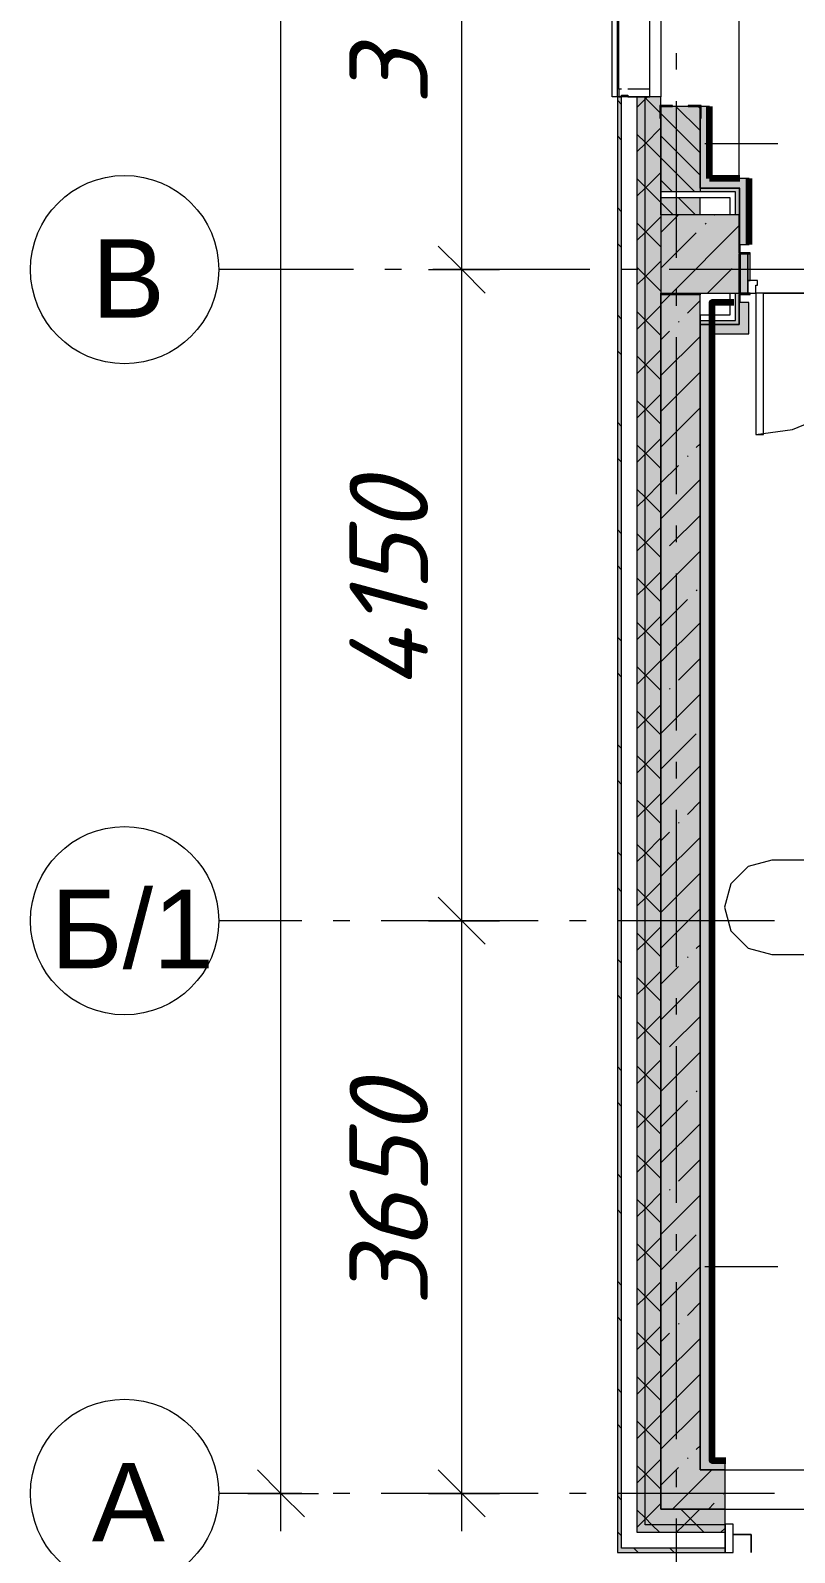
# Model space of a CAD drawing. Header units: millimetres. Extents: x -537608 to 253996, y -217170 to 186033.
# Drawn here: x -372244 to -367374, y -212277 to -202575 of the extents above; entities that cross this region are included whole.
import ezdxf

# ---------------------------------------------------------------- set-up
doc = ezdxf.new("R2010")
doc.units = ezdxf.units.MM
doc.layers.add('16) Лак 1.6м', color=160, linetype='Continuous', lineweight=90)
doc.layers.add('PDF _Геометрия', color=7, linetype='Continuous')
doc.layers.add('PDF _Текст', color=7, linetype='Continuous')
doc.layers.add('PDF _Сплошная заливка', color=7, linetype='Continuous', true_color=0xffffff)
doc.styles.add('PDF ArialMT', font='arial.ttf')
doc.styles.add('PDF ISOCPEUR Italic', font='isocpeui.ttf')

msp = doc.modelspace()

# ---------------------------------------------------------------- hatches: boundary and pattern name
at = {"layer": 'PDF _Сплошная заливка', "transparency": 33554559}
h = msp.add_hatch(color=256, dxfattribs=at)
h.paths.add_polyline_path([(-368476.2036, -212276.6571), (-368476.2036, -202998.6278), (-368503.2016, -202998.6278), (-368503.2016, -212276.6571), (-368496.3552, -212276.6571)], flags=0)
h.paths.add_polyline_path([(-368496.3552, -201298.6289), (-368476.2036, -201298.6289), (-368476.2036, -198199.6529), (-368503.2016, -198199.6529), (-368503.2016, -201298.6289)], flags=0)
h.paths.add_polyline_path([(-368496.3552, -196499.6518), (-368476.2036, -196499.6518), (-368476.2036, -195045.8519), (-368503.2016, -195045.8519), (-368503.2016, -196499.6518)], flags=0)
h.paths.add_polyline_path([(-368503.2016, -193345.8508), (-368476.2036, -193345.8508), (-368476.2036, -192199.65), (-368503.2016, -192199.65)], flags=0)
h.paths.add_polyline_path([(-368503.2016, -190499.649), (-368476.2036, -190499.649), (-368476.2036, -189199.6475), (-368503.2016, -189199.6475)], flags=0)
h.paths.add_polyline_path([(-368503.2016, -187499.6486), (-368476.2036, -187499.6486), (-368476.2036, -186199.6472), (-368503.2016, -186199.6472)], flags=0)
h.paths.add_polyline_path([(-368503.2016, -184499.6461), (-368476.2036, -184499.6461), (-368476.2036, -183072.6461), (-368503.2016, -183072.6461)], flags=0)
h = msp.add_hatch(color=256, dxfattribs=at)
h.paths.add_polyline_path([(-368376.2031, -212149.6586), (-368326.2029, -212149.6586), (-368326.2029, -202998.6278), (-368376.2031, -202998.6278), (-368376.2031, -211753.5623)], flags=0)
h.paths.add_polyline_path([(-368376.2031, -201298.6289), (-368326.2029, -201298.6289), (-368326.2029, -198199.6529), (-368376.2031, -198201.9953), (-368376.2031, -201054.9574)], flags=0)
h.paths.add_polyline_path([(-368376.2031, -196499.6518), (-368326.2029, -196499.6518), (-368326.2029, -195045.8519), (-368376.2031, -195045.8519), (-368376.2031, -196062.2726)], flags=0)
h.paths.add_polyline_path([(-368376.2031, -193345.8508), (-368326.2029, -193345.8508), (-368326.2029, -192199.65), (-368376.2031, -192199.65), (-368376.2031, -193209.3104)], flags=0)
h.paths.add_polyline_path([(-368326.2029, -190499.649), (-368326.2029, -189199.6475), (-368376.2031, -189199.6475), (-368376.2031, -190499.649)], flags=0)
h.paths.add_polyline_path([(-368326.2029, -187499.6486), (-368326.2029, -186199.6472), (-368376.2031, -186199.6472), (-368376.2031, -187499.6486)], flags=0)
h.paths.add_polyline_path([(-368376.2031, -184499.6461), (-368326.2029, -184499.6461), (-368326.2029, -183199.6468), (-368376.2031, -183199.6468), (-368376.2031, -183937.1845)], flags=0)
h = msp.add_hatch(color=256, dxfattribs=at)
h.paths.add_polyline_path([(-368326.2029, -212099.6584), (-368226.2024, -212099.6584), (-368226.2024, -202998.6278), (-368326.2029, -202998.6278), (-368326.2029, -211753.5623)], flags=0)
h.paths.add_polyline_path([(-368326.2029, -201298.6289), (-368226.2024, -201298.6289), (-368226.2024, -198199.6529), (-368326.2029, -198201.9953), (-368326.2029, -201054.9574)], flags=0)
h.paths.add_polyline_path([(-368326.2029, -196499.6518), (-368226.2024, -196499.6518), (-368226.2024, -195045.8519), (-368326.2029, -195045.8519), (-368326.2029, -196062.2726)], flags=0)
h.paths.add_polyline_path([(-368226.2024, -193345.8508), (-368226.2024, -192199.65), (-368326.2029, -192199.65), (-368326.2029, -193345.8508)], flags=0)
h.paths.add_polyline_path([(-368226.2024, -190499.649), (-368226.2024, -189199.6475), (-368326.2029, -189199.6475), (-368326.2029, -190499.649)], flags=0)
h.paths.add_polyline_path([(-368226.2024, -187499.6486), (-368226.2024, -186199.6472), (-368326.2029, -186199.6472), (-368326.2029, -187499.6486)], flags=0)
h.paths.add_polyline_path([(-368226.2024, -184499.6461), (-368226.2024, -183249.647), (-368326.2029, -183249.647), (-368326.2029, -184499.6461)], flags=0)
h = msp.add_hatch(color=256, dxfattribs=at)
h.paths.add_polyline_path([(-368226.2024, -203749.6559), (-367976.2013, -203749.6559), (-367976.2013, -203639.6528), (-368226.2024, -203639.6528)], flags=0)
h.paths.add_polyline_path([(-367976.2013, -203604.6544), (-367976.2013, -203059.6533), (-368226.2024, -203059.6533), (-368226.2024, -203604.6544)], flags=0)
h.paths.add_polyline_path([(-367976.2013, -201239.653), (-367976.2013, -201099.6528), (-368226.2024, -201099.6528), (-368226.2024, -201239.653), (-368074.7206, -201239.653)], flags=0)
at = {"layer": 'PDF _Сплошная заливка', "true_color": 0xff7d7d, "transparency": 33554559}
h = msp.add_hatch(color=11, dxfattribs=at)
h.paths.add_polyline_path([(-367976.2013, -203579.6543), (-367916.2027, -203579.6543), (-367916.2027, -203059.6533), (-367976.2013, -203059.6533), (-367976.2013, -203194.678)], flags=0)
h.paths.add_polyline_path([(-367976.2013, -201239.653), (-367916.2027, -201239.653), (-367916.2027, -201099.6528), (-367976.2013, -201099.6528)], flags=0)
msp.add_hatch(color=11, dxfattribs=at).paths.add_polyline_path([(-367721.2053, -203939.6542), (-367663.2048, -203939.6542), (-367663.2048, -203519.6558), (-367723.2033, -203519.6558), (-367723.2033, -203939.6542)])
at = {"layer": 'PDF _Сплошная заливка', "true_color": 0x77b143, "transparency": 33554559}
for points in [[(-367751.2003, -203604.6544), (-367751.2003, -203579.6543), (-367976.2013, -203579.6543), (-367976.2013, -203604.6544), (-367786.2074, -203604.6544)], [(-367730.4889, -203749.6559), (-367726.2002, -203749.6559), (-367726.2002, -203579.6543), (-367751.2003, -203579.6543), (-367751.2003, -203749.6559)], [(-367786.2074, -204449.6547), (-367751.2003, -204449.6547), (-367751.2003, -204424.6546), (-367976.2013, -204424.6546), (-367976.2013, -204449.6547), (-367916.2027, -204449.6547)]]:
    msp.add_hatch(color=75, dxfattribs=at).paths.add_polyline_path(points)
at = {"layer": 'PDF _Сплошная заливка', "transparency": 33554559}
for points in [[(-368074.7206, -204249.6538), (-367726.2002, -204249.6538), (-367726.2002, -203749.6559), (-368226.2024, -203749.6559), (-368226.2024, -204249.6538)], [(-368226.2024, -211999.658), (-367976.2013, -211999.658), (-367976.2013, -204259.6521), (-368226.2024, -204259.6521), (-368226.2024, -211753.5623)]]:
    msp.add_hatch(color=256, dxfattribs=at).paths.add_polyline_path(points)
at = {"layer": 'PDF _Сплошная заливка', "true_color": 0x56bc34, "transparency": 33554559}
h = msp.add_hatch(color=85, dxfattribs=at)
h.paths.add_polyline_path([(-365866.2023, -204309.6524), (-365866.2023, -204249.6538), (-366066.2032, -204251.725), (-366066.2032, -204257.6542), (-366071.2067, -204257.6542), (-366071.2067, -204309.6524), (-365926.2009, -204309.6524)], flags=0)
h.paths.add_polyline_path([(-367721.2053, -204309.6524), (-367721.2053, -204257.6542), (-367726.2002, -204257.6542), (-367726.2002, -204309.6524)], flags=0)
msp.add_hatch(color=85, dxfattribs=at).paths.add_polyline_path([(-367976.2013, -211689.6583), (-367916.2027, -211689.6583), (-367916.2027, -204449.6547), (-367976.2013, -204449.6547), (-367976.2013, -211040.3228)])
at = {"layer": 'PDF _Сплошная заливка', "transparency": 33554559}
h = msp.add_hatch(color=256, dxfattribs=at)
h.paths.add_polyline_path([(-360906.9313, -211999.658), (-360476.2026, -211999.658), (-360476.2026, -211749.6569), (-364176.2018, -211749.6569), (-364176.2018, -211999.658), (-361750.2006, -211999.658)], flags=0)
h.paths.add_polyline_path([(-365466.2005, -211999.658), (-365466.2005, -211749.6569), (-366016.2029, -211749.6569), (-366016.2029, -211999.658)], flags=0)
h.paths.add_polyline_path([(-367976.2013, -211999.658), (-367816.2023, -211999.658), (-367816.2023, -211749.6569), (-367976.2013, -211753.5623)], flags=0)
h = msp.add_hatch(color=256, dxfattribs=at)
h.paths.add_polyline_path([(-284489.1716, -212099.6584), (-284489.1716, -211999.658), (-285376.1718, -211999.658), (-285376.1718, -212099.6584), (-284876.1717, -212099.6584)], flags=0)
h.paths.add_polyline_path([(-287076.1728, -212099.6584), (-287076.1728, -211999.658), (-288316.1736, -211999.658), (-288316.1736, -212099.6584), (-287542.4985, -212099.6584)], flags=0)
h.paths.add_polyline_path([(-290072.3065, -212099.6584), (-290016.1746, -212099.6584), (-290016.1746, -211999.658), (-291309.6741, -211999.658), (-291309.6741, -212099.6584), (-290915.5758, -212099.6584)], flags=0)
h.paths.add_polyline_path([(-293445.3838, -212099.6584), (-293009.6752, -212099.6584), (-293009.6752, -211999.658), (-294876.175, -211999.658), (-294876.175, -212099.6584), (-294288.6531, -212099.6584)], flags=0)
h.paths.add_polyline_path([(-300191.5361, -212099.6584), (-299576.1786, -212099.6584), (-299576.1786, -211999.658), (-300876.18, -211999.658), (-300876.18, -212099.6584)], flags=0)
h.paths.add_polyline_path([(-296818.4588, -212099.6584), (-296576.1782, -212099.6584), (-296576.1782, -211999.658), (-297876.1754, -211999.658), (-297876.1754, -212099.6584), (-297661.7282, -212099.6584)], flags=0)
h.paths.add_polyline_path([(-303876.1804, -212099.6584), (-302576.179, -212099.6584), (-302576.179, -211999.658), (-303876.1804, -211999.658)], flags=0)
h.paths.add_polyline_path([(-306094.4213, -212099.6584), (-305576.1793, -212099.6584), (-305576.1793, -211999.658), (-306876.1808, -211999.658), (-306876.1808, -212099.6584), (-306516.056, -212099.6584)], flags=0)
h.paths.add_polyline_path([(-308624.2293, -212099.6584), (-308576.1797, -212099.6584), (-308576.1797, -211999.658), (-309876.1811, -211999.658), (-309876.1811, -212099.6584), (-309467.4986, -212099.6584)], flags=0)
h.paths.add_polyline_path([(-314926.1819, -212099.6584), (-314576.1847, -212099.6584), (-314576.1847, -211999.658), (-315876.1861, -211999.658), (-315876.1861, -212099.6584), (-315370.3838, -212099.6584)], flags=0)
h.paths.add_polyline_path([(-311926.1815, -212099.6584), (-311576.1843, -212099.6584), (-311576.1843, -211999.658), (-312876.1815, -211999.658), (-312876.1815, -212099.6584), (-311997.3066, -212099.6584)], flags=0)
h.paths.add_polyline_path([(-317576.185, -212099.6584), (-317576.185, -211999.658), (-318876.1865, -211999.658), (-318876.1865, -212099.6584), (-317900.1918, -212099.6584)], flags=0)
h.paths.add_polyline_path([(-323576.8058, -212099.6584), (-323576.8058, -211999.658), (-324876.1872, -211999.658), (-324876.1872, -212099.6584), (-323803.077, -212099.6584)], flags=0)
h.paths.add_polyline_path([(-321694.9038, -212099.6584), (-320576.1854, -212099.6584), (-320576.1854, -211999.658), (-321876.8026, -211999.658), (-321876.8026, -212099.6584)], flags=0)
h.paths.add_polyline_path([(-326754.5197, -212099.6584), (-326576.186, -212099.6584), (-326576.186, -211999.658), (-328176.1889, -211999.658), (-328176.1889, -212099.6584), (-327176.1543, -212099.6584)], flags=0)
h.paths.add_polyline_path([(-338981.929, -212099.6584), (-338876.1932, -212099.6584), (-338876.1932, -211999.658), (-340176.1903, -211999.658), (-340176.1903, -212099.6584), (-339825.1984, -212099.6584)], flags=0)
h.paths.add_polyline_path([(-341876.1978, -212099.6584), (-341876.1978, -211999.658), (-343176.195, -211999.658), (-343176.195, -212099.6584), (-342355.0063, -212099.6584)], flags=0)
h.paths.add_polyline_path([(-344876.1939, -212099.6584), (-344876.1939, -211999.658), (-346116.1925, -211999.658), (-346116.1925, -212099.6584), (-344884.8143, -212099.6584)], flags=0)
h.paths.add_polyline_path([(-347816.2, -212099.6584), (-347816.2, -211999.658), (-349116.1971, -211999.658), (-349116.1971, -212099.6584), (-348257.8915, -212099.6584)], flags=0)
h.paths.add_polyline_path([(-352991.197, -212099.6584), (-352991.197, -211999.658), (-358450.8578, -211999.658), (-358450.8578, -212099.6584), (-353317.5075, -212099.6584)], flags=0)
h.paths.add_polyline_path([(-352116.2018, -212099.6584), (-350816.196, -212099.6584), (-350816.196, -211999.658), (-352116.2018, -211999.658)], flags=0)
h.paths.add_polyline_path([(-359325.8616, -212099.6584), (-359325.8616, -211999.658), (-364176.2018, -211999.658), (-364176.2018, -212099.6584), (-359642.0274, -212099.6584)], flags=0)
h.paths.add_polyline_path([(-365466.2005, -212099.6584), (-365466.2005, -211999.658), (-366016.2029, -211999.658), (-366016.2029, -212099.6584)], flags=0)
h.paths.add_polyline_path([(-368226.2024, -212099.6584), (-367816.2023, -212099.6584), (-367816.2023, -211999.658), (-368226.2024, -211999.658)], flags=0)
h = msp.add_hatch(color=256, dxfattribs=at)
h.paths.add_polyline_path([(-284489.1716, -212149.6586), (-284489.1716, -212099.6584), (-285376.1718, -212099.6584), (-285376.1718, -212149.6586), (-285012.6906, -212149.6586)], flags=0)
h.paths.add_polyline_path([(-287542.4985, -212149.6586), (-287076.1728, -212149.6586), (-287076.1728, -212099.6584), (-288316.1736, -212099.6584), (-288316.1736, -212149.6586)], flags=0)
h.paths.add_polyline_path([(-290016.1746, -212149.6586), (-290016.1746, -212099.6584), (-291309.6741, -212099.6584), (-291309.6741, -212149.6586), (-290072.3065, -212149.6586)], flags=0)
h.paths.add_polyline_path([(-293023.7491, -212149.6586), (-293009.6752, -212149.6586), (-293009.6752, -212099.6584), (-294876.175, -212099.6584), (-294876.175, -212149.6586), (-293445.3838, -212149.6586)], flags=0)
h.paths.add_polyline_path([(-297661.7282, -212149.6586), (-296576.1782, -212149.6586), (-296576.1782, -212099.6584), (-297876.1754, -212099.6584), (-297876.1754, -212149.6586)], flags=0)
h.paths.add_polyline_path([(-302576.179, -212149.6586), (-302576.179, -212099.6584), (-303876.1804, -212099.6584), (-303876.1804, -212149.6586), (-302721.3441, -212149.6586)], flags=0)
h.paths.add_polyline_path([(-300876.18, -212149.6586), (-299576.1786, -212149.6586), (-299576.1786, -212099.6584), (-300876.18, -212099.6584)], flags=0)
h.paths.add_polyline_path([(-306876.1808, -212149.6586), (-305576.1793, -212149.6586), (-305576.1793, -212099.6584), (-306876.1808, -212099.6584), (-306876.1808, -212110.1863)], flags=0)
h.paths.add_polyline_path([(-308576.1797, -212149.6586), (-308576.1797, -212099.6584), (-309876.1811, -212099.6584), (-309876.1811, -212149.6586), (-308624.2293, -212149.6586)], flags=0)
h.paths.add_polyline_path([(-311576.1843, -212149.6586), (-311576.1843, -212099.6584), (-312876.1815, -212099.6584), (-312876.1815, -212149.6586), (-311997.3066, -212149.6586)], flags=0)
h.paths.add_polyline_path([(-314576.1847, -212149.6586), (-314576.1847, -212099.6584), (-315876.1861, -212099.6584), (-315876.1861, -212149.6586), (-315370.3838, -212149.6586)], flags=0)
h.paths.add_polyline_path([(-317900.1918, -212149.6586), (-317576.185, -212149.6586), (-317576.185, -212099.6584), (-318876.1865, -212099.6584), (-318876.1865, -212149.6586), (-318743.4611, -212149.6586)], flags=0)
h.paths.add_polyline_path([(-320851.6344, -212149.6586), (-320576.1854, -212149.6586), (-320576.1854, -212099.6584), (-321876.8026, -212099.6584), (-321876.8026, -212149.6586), (-321273.2691, -212149.6586)], flags=0)
h.paths.add_polyline_path([(-324646.3463, -212149.6586), (-323576.8058, -212149.6586), (-323576.8058, -212099.6584), (-324876.1872, -212099.6584), (-324876.1872, -212149.6586)], flags=0)
h.paths.add_polyline_path([(-327176.1543, -212149.6586), (-326576.186, -212149.6586), (-326576.186, -212099.6584), (-328176.1889, -212099.6584), (-328176.1889, -212149.6586), (-328019.4236, -212149.6586)], flags=0)
h.paths.add_polyline_path([(-338876.1932, -212149.6586), (-338876.1932, -212099.6584), (-340176.1903, -212099.6584), (-340176.1903, -212149.6586), (-338981.929, -212149.6586)], flags=0)
h.paths.add_polyline_path([(-342355.0063, -212149.6586), (-341876.1978, -212149.6586), (-341876.1978, -212099.6584), (-343176.195, -212099.6584), (-343176.195, -212149.6586)], flags=0)
h.paths.add_polyline_path([(-344876.1939, -212149.6586), (-344876.1939, -212099.6584), (-346116.1925, -212099.6584), (-346116.1925, -212149.6586), (-344884.8143, -212149.6586)], flags=0)
h.paths.add_polyline_path([(-347816.2, -212149.6586), (-347816.2, -212099.6584), (-349116.1971, -212099.6584), (-349116.1971, -212149.6586), (-348257.8915, -212149.6586)], flags=0)
h.paths.add_polyline_path([(-350816.196, -212149.6586), (-350816.196, -212099.6584), (-352116.2018, -212099.6584), (-352116.2018, -212149.6586), (-351630.9688, -212149.6586)], flags=0)
h.paths.add_polyline_path([(-353317.5075, -212149.6586), (-352991.197, -212149.6586), (-352991.197, -212099.6584), (-358450.8578, -212099.6584), (-358450.8578, -212149.6586), (-354160.7768, -212149.6586)], flags=0)
h.paths.add_polyline_path([(-360906.9313, -212149.6586), (-359325.8616, -212149.6586), (-359325.8616, -212099.6584), (-364176.2018, -212099.6584), (-364176.2018, -212149.6586), (-361750.2006, -212149.6586)], flags=0)
h.paths.add_polyline_path([(-365466.2005, -212149.6586), (-365466.2005, -212099.6584), (-366016.2029, -212099.6584), (-366016.2029, -212149.6586)], flags=0)
h.paths.add_polyline_path([(-367816.2023, -212149.6586), (-367816.2023, -212099.6584), (-368326.2029, -212099.6584), (-368326.2029, -212149.6586), (-368226.2024, -212149.6586)], flags=0)
h = msp.add_hatch(color=256, dxfattribs=at)
h.paths.add_polyline_path([(-284489.1716, -212276.6571), (-284489.1716, -212249.6591), (-285376.1718, -212249.6591), (-285376.1718, -212276.6571), (-285012.6906, -212276.6571)], flags=0)
h.paths.add_polyline_path([(-288316.1736, -212276.6571), (-287076.1728, -212276.6571), (-287076.1728, -212249.6591), (-288316.1736, -212249.6591)], flags=0)
h.paths.add_polyline_path([(-290016.1746, -212276.6571), (-290016.1746, -212249.6591), (-291309.6741, -212249.6591), (-291309.6741, -212276.6571), (-290072.3065, -212276.6571)], flags=0)
h.paths.add_polyline_path([(-293009.6752, -212276.6571), (-293009.6752, -212249.6591), (-294876.175, -212249.6591), (-294876.175, -212276.6571), (-293023.7491, -212276.6571)], flags=0)
h.paths.add_polyline_path([(-297661.7282, -212276.6571), (-296576.1782, -212276.6571), (-296576.1782, -212249.6591), (-297876.1754, -212249.6591), (-297876.1754, -212276.6571)], flags=0)
h.paths.add_polyline_path([(-300876.18, -212276.6571), (-299576.1786, -212276.6571), (-299576.1786, -212249.6591), (-300876.18, -212249.6591)], flags=0)
h.paths.add_polyline_path([(-306094.4213, -212276.6571), (-305576.1793, -212276.6571), (-305576.1793, -212249.6591), (-306876.1808, -212249.6591), (-306876.1808, -212276.6571), (-306516.056, -212276.6571)], flags=0)
h.paths.add_polyline_path([(-302721.3441, -212276.6571), (-302576.179, -212276.6571), (-302576.179, -212249.6591), (-303876.1804, -212249.6591), (-303876.1804, -212276.6571), (-303564.6134, -212276.6571)], flags=0)
h.paths.add_polyline_path([(-309467.4986, -212276.6571), (-308576.1797, -212276.6571), (-308576.1797, -212249.6591), (-309876.1811, -212249.6591), (-309876.1811, -212276.6571)], flags=0)
h.paths.add_polyline_path([(-312840.5759, -212276.6571), (-311576.1843, -212276.6571), (-311576.1843, -212249.6591), (-312876.1815, -212249.6591), (-312876.1815, -212276.6571)], flags=0)
h.paths.add_polyline_path([(-314576.1847, -212276.6571), (-314576.1847, -212249.6591), (-315876.1861, -212249.6591), (-315876.1861, -212276.6571), (-315370.3838, -212276.6571)], flags=0)
h.paths.add_polyline_path([(-317576.185, -212276.6571), (-317576.185, -212249.6591), (-318876.1865, -212249.6591), (-318876.1865, -212276.6571), (-317900.1918, -212276.6571)], flags=0)
h.paths.add_polyline_path([(-320851.6344, -212276.6571), (-320576.1854, -212276.6571), (-320576.1854, -212249.6591), (-321876.8026, -212249.6591), (-321876.8026, -212276.6571), (-321273.2691, -212276.6571)], flags=0)
h.paths.add_polyline_path([(-324876.1872, -212276.6571), (-323576.8058, -212276.6571), (-323576.8058, -212249.6591), (-324876.1872, -212249.6591)], flags=0)
h.paths.add_polyline_path([(-327176.1543, -212276.6571), (-326576.186, -212276.6571), (-326576.186, -212249.6591), (-328176.1889, -212249.6591), (-328176.1889, -212276.6571), (-328019.4236, -212276.6571)], flags=0)
h.paths.add_polyline_path([(-338876.1932, -212276.6571), (-338876.1932, -212249.6591), (-340176.1903, -212249.6591), (-340176.1903, -212276.6571), (-338981.929, -212276.6571)], flags=0)
h.paths.add_polyline_path([(-342355.0063, -212276.6571), (-341876.1978, -212276.6571), (-341876.1978, -212249.6591), (-343176.195, -212249.6591), (-343176.195, -212276.6571)], flags=0)
h.paths.add_polyline_path([(-346116.1925, -212276.6571), (-344876.1939, -212276.6571), (-344876.1939, -212249.6591), (-346116.1925, -212249.6591)], flags=0)
h.paths.add_polyline_path([(-347816.2, -212276.6571), (-347816.2, -212249.6591), (-349116.1971, -212249.6591), (-349116.1971, -212276.6571), (-348257.8915, -212276.6571)], flags=0)
h.paths.add_polyline_path([(-351630.9688, -212276.6571), (-350816.196, -212276.6571), (-350816.196, -212249.6591), (-352116.2018, -212249.6591), (-352116.2018, -212276.6571), (-352052.6035, -212276.6571)], flags=0)
h.paths.add_polyline_path([(-353317.5075, -212276.6571), (-352991.197, -212276.6571), (-352991.197, -212249.6591), (-358450.8578, -212249.6591), (-358450.8578, -212276.6571), (-354160.7768, -212276.6571)], flags=0)
h.paths.add_polyline_path([(-359642.0274, -212276.6571), (-359325.8616, -212276.6571), (-359325.8616, -212249.6591), (-364176.2018, -212249.6591), (-364176.2018, -212276.6571), (-360063.662, -212276.6571)], flags=0)
h.paths.add_polyline_path([(-368326.2029, -212276.6571), (-367816.2023, -212276.6571), (-367816.2023, -212249.6591), (-368476.2036, -212249.6591), (-368476.2036, -212276.6571), (-368376.2031, -212276.6571)], flags=0)
h.paths.add_polyline_path([(-365466.2005, -212276.6571), (-365466.2005, -212249.6591), (-366016.2029, -212249.6591), (-366016.2029, -212276.6571)], flags=0)

# ---------------------------------------------------------------- linework, layer by layer
at = {"layer": '16) Лак 1.6м'}
for p, q in [((-367916.2027, -203519.6558), (-367916.2027, -203059.6533)), ((-367723.2033, -203519.6558), (-367916.2027, -203519.6558)), ((-367663.2048, -203939.6542), (-367663.2048, -203519.6558))]:
    msp.add_line(p, q, dxfattribs=at)
msp.add_lwpolyline([(-367761.3536, -204309.6546), (-367901.356, -204309.6546), (-367901.356, -211689.6562), (-367811.3582, -211689.6562)], dxfattribs=at)
at = {"layer": 'PDF _Геометрия', "lineweight": 9}
for p, q in [((-370647.0623, -212139.656), (-370647.0623, -124259.6211)), ((-369494.8612, -204099.6531), (-369494.8612, -200699.6532)), ((-368503.2016, -202998.6278), (-368503.2016, -201298.6289)), ((-368493.2032, -202948.6297), (-368493.2032, -202173.6284)), ((-368296.2079, -202948.6297), (-368296.2079, -202173.6284)), ((-368476.2036, -202948.6297), (-368493.2032, -202948.6297)), ((-368493.2032, -202948.6297), (-368493.2032, -202998.6278)), ((-368296.2079, -202948.6297), (-368436.2016, -202948.6297)), ((-368296.2079, -202998.6278), (-368296.2079, -202948.6297)), ((-368476.2036, -202998.6278), (-368503.2016, -202998.6278)), ((-368503.2016, -202998.6278), (-368503.2016, -212276.6571)), ((-368493.2032, -202998.6278), (-368476.2036, -202998.6278)), ((-368476.2036, -202998.6278), (-368476.2036, -202988.6295)), ((-368476.2036, -202988.6295), (-368436.2016, -202988.6295)), ((-368376.2031, -202998.6278), (-368476.2036, -202998.6278)), ((-368476.2036, -212249.6591), (-368476.2036, -202998.6278)), ((-368436.2016, -202988.6295), (-368436.2016, -202998.6278)), ((-368436.2016, -202998.6278), (-368296.2079, -202998.6278)), ((-368326.2029, -202998.6278), (-368376.2031, -202998.6278)), ((-368376.2031, -212149.6586), (-368376.2031, -202998.6278)), ((-368376.2031, -203064.0432), (-368326.2029, -203014.0429)), ((-368326.2029, -203005.2115), (-368332.7909, -202998.6278)), ((-368326.2029, -203014.0429), (-368310.7877, -202998.6278)), ((-368226.2024, -202998.6278), (-368326.2029, -202998.6278)), ((-368326.2029, -212099.6584), (-368326.2029, -202998.6278)), ((-368226.2024, -203105.212), (-368326.2029, -203005.2115)), ((-368226.2024, -203749.6559), (-368226.2024, -202998.6278)), ((-367976.2013, -203059.6533), (-368226.2024, -203059.6533)), ((-368226.2024, -203059.6533), (-368226.2024, -203604.6544)), ((-367976.2013, -203355.2131), (-368226.2024, -203105.212)), ((-367976.2013, -203213.7919), (-368130.3443, -203059.6533)), ((-367976.2013, -203072.3686), (-367988.921, -203059.6533)), ((-367976.2013, -203579.6543), (-367976.2013, -203059.6533)), ((-367916.2027, -203059.6533), (-367976.2013, -203059.6533)), ((-367976.2013, -203059.6533), (-367976.2013, -203579.6543)), ((-368326.2029, -203288.0559), (-368376.2031, -203238.0557)), ((-368326.2029, -203296.8852), (-368226.2024, -203196.8869)), ((-367976.2013, -203496.6321), (-368226.2024, -203246.6331)), ((-368376.2031, -203346.8854), (-368326.2029, -203296.8852)), ((-368226.2024, -203388.0542), (-368326.2029, -203288.0559)), ((-367946.2063, -203295.6235), (-367480.0572, -203295.6235)), ((-368009.6066, -203604.6544), (-368226.2024, -203388.0542)), ((-368326.2029, -203570.8961), (-368376.2031, -203520.8959)), ((-368326.2029, -203579.7275), (-368226.2024, -203479.7271)), ((-368151.0299, -203604.6544), (-368226.2024, -203529.4775)), ((-367663.2048, -203519.6558), (-367723.2033, -203519.6558)), ((-368376.2031, -203629.7277), (-368326.2029, -203579.7275)), ((-368226.2024, -203670.8965), (-368326.2029, -203570.8961)), ((-368226.2024, -203604.6544), (-368226.2024, -203639.6528)), ((-367976.2013, -203604.6544), (-368226.2024, -203604.6544)), ((-368226.2024, -203639.6528), (-368226.2024, -203749.6559)), ((-368226.2024, -203639.6528), (-367976.2013, -203639.6528)), ((-368006.0241, -203749.6559), (-368116.0228, -203639.6528)), ((-367916.2027, -203579.6543), (-367976.2013, -203579.6543)), ((-367976.2013, -203579.6543), (-367786.2074, -203579.6543)), ((-367976.2013, -203579.6543), (-367976.2013, -203604.6544)), ((-367786.2074, -203604.6544), (-367976.2013, -203604.6544)), ((-367976.2013, -203749.6559), (-367976.2013, -203639.6528)), ((-367976.2013, -203639.6528), (-367786.2074, -203639.6528)), ((-367723.2033, -203579.6543), (-367916.2027, -203579.6543)), ((-367786.2074, -203579.6543), (-367751.2003, -203579.6543)), ((-367751.2003, -203604.6544), (-367786.2074, -203604.6544)), ((-367786.2074, -203639.6528), (-367786.2074, -203749.6559)), ((-367751.2003, -203579.6543), (-367726.2002, -203579.6543)), ((-367751.2003, -203749.6559), (-367751.2003, -203604.6544)), ((-367726.2002, -203579.6543), (-367726.2002, -203749.6559)), ((-367723.2033, -203939.6542), (-367723.2033, -203579.6543)), ((-368147.4473, -203749.6559), (-368226.2024, -203670.8965)), ((-368326.2029, -203853.7426), (-368376.2031, -203803.7424)), ((-368326.2029, -203862.574), (-368226.2024, -203762.5736)), ((-368226.2024, -203862.953), (-368112.9053, -203749.6559)), ((-367726.2002, -203749.6559), (-368226.2024, -203749.6559)), ((-368226.2024, -203749.6559), (-368226.2024, -204249.6538)), ((-368156.705, -204249.6538), (-367726.2002, -203819.149)), ((-367943.1405, -203807.9881), (-367938.3955, -203803.2472)), ((-367886.1131, -203750.9606), (-367884.8041, -203749.6559)), ((-367726.2002, -203991.6523), (-367726.2002, -203749.6559)), ((-368376.2031, -203912.57), (-368326.2029, -203862.574)), ((-368226.2024, -203953.7388), (-368326.2029, -203853.7426)), ((-368226.2024, -204091.0499), (-368000.168, -203865.0112)), ((-367656.2034, -203991.6523), (-367726.2002, -203991.6523)), ((-367726.2002, -203991.6523), (-367726.2002, -203999.6527)), ((-367726.2002, -203999.6527), (-367656.2034, -203999.6527)), ((-367726.2002, -204249.6538), (-367726.2002, -203999.6527)), ((-367721.2053, -203939.6542), (-367723.2033, -203939.6542)), ((-367723.2033, -203939.6542), (-367723.2033, -203991.6523)), ((-367721.2053, -203991.6523), (-367721.2053, -203939.6542)), ((-367721.2053, -203939.6542), (-367663.2048, -203939.6542)), ((-367671.2051, -203999.6527), (-367721.2053, -203999.6527)), ((-367721.2053, -203999.6527), (-367721.2053, -204249.6538)), ((-367671.2051, -204249.6538), (-367671.2051, -203999.6527)), ((-367656.2034, -203999.6527), (-367671.2051, -203999.6527)), ((-367671.2051, -203999.6527), (-367671.2051, -204169.6543)), ((-367656.2034, -203999.6527), (-367656.2034, -203991.6523)), ((-367656.2034, -204169.6543), (-367656.2034, -203999.6527)), ((-369706.9874, -204099.6531), (-369494.8612, -204099.6531)), ((-369494.8612, -208249.6543), (-369494.8612, -204099.6531)), ((-369494.8612, -204099.6531), (-369254.8584, -204099.6531)), ((-368326.2029, -204136.585), (-368376.2031, -204086.5847)), ((-368326.2029, -204145.4164), (-368226.2024, -204045.4159)), ((-367928.6124, -204249.6538), (-367772.0668, -204093.1125)), ((-368376.2031, -204195.4166), (-368326.2029, -204145.4164)), ((-368226.2024, -204236.5854), (-368326.2029, -204136.585)), ((-367611.2066, -204169.6543), (-367671.2051, -204169.6543)), ((-367671.2051, -204169.6543), (-367671.2051, -204249.6538)), ((-367671.2051, -204169.6543), (-367656.2034, -204169.6543)), ((-367621.2049, -204249.6538), (-367621.2049, -204199.6536)), ((-367621.2049, -204199.6536), (-367611.2066, -204199.6536)), ((-367611.2066, -204199.6536), (-367611.2066, -204169.6543)), ((-368226.2024, -211999.658), (-368226.2024, -204249.6538)), ((-368226.2024, -204249.6538), (-367726.2002, -204249.6538)), ((-368226.2024, -204319.1512), (-368166.712, -204259.6521)), ((-367976.2013, -204259.6521), (-368226.2024, -204259.6521)), ((-368226.2024, -204259.6521), (-368226.2024, -211999.658)), ((-368057.1868, -204378.2326), (-367976.2013, -204297.247)), ((-367976.2013, -211749.6569), (-367976.2013, -204259.6521)), ((-367786.2074, -204249.6538), (-367786.2074, -204389.6562)), ((-367751.2003, -204424.6546), (-367751.2003, -204249.6538)), ((-367656.2034, -204249.6538), (-367726.2002, -204249.6538)), ((-367726.2002, -204249.6538), (-367726.2002, -204257.6542)), ((-367726.2002, -204257.6542), (-367656.2034, -204257.6542)), ((-367726.2002, -204309.6524), (-367726.2002, -204257.6542)), ((-367726.2002, -204257.6542), (-367726.2002, -204309.6524)), ((-367726.2002, -204449.6547), (-367726.2002, -204309.6524)), ((-367726.2002, -204309.6524), (-367726.2002, -204449.6547)), ((-367721.2053, -204249.6538), (-367671.2051, -204249.6538)), ((-367721.2053, -204309.6524), (-367721.2053, -204257.6542)), ((-367666.2017, -204309.6524), (-367721.2053, -204309.6524)), ((-367656.2034, -204248.6549), (-367671.2051, -204248.6549)), ((-367671.2051, -204248.6549), (-367671.2051, -204249.6538)), ((-367671.2051, -204249.6538), (-367621.2049, -204249.6538)), ((-367671.2051, -204249.6538), (-367656.2034, -204249.6538)), ((-367666.2017, -204509.6533), (-367666.2017, -204309.6524)), ((-367656.2034, -204249.6538), (-367656.2034, -204248.6549)), ((-367656.2034, -204257.6542), (-367656.2034, -204249.6538)), ((-367571.2047, -204249.6538), (-367621.2049, -204249.6538)), ((-367621.2049, -204249.6538), (-367621.2049, -205149.6535)), ((-367571.2047, -205149.6535), (-367571.2047, -204249.6538)), ((-368326.2029, -204419.4272), (-368376.2031, -204369.427)), ((-368326.2029, -204428.2586), (-368226.2024, -204328.2582)), ((-367786.2074, -204389.6562), (-367976.2013, -204389.6562)), ((-367976.2013, -204389.6562), (-367976.2013, -204424.6546)), ((-368376.2031, -204478.2588), (-368326.2029, -204428.2586)), ((-368226.2024, -204519.4276), (-368326.2029, -204419.4272)), ((-368226.2024, -204547.2482), (-368171.2418, -204492.2832)), ((-368114.2143, -204435.26), (-368109.4692, -204430.5149)), ((-367976.2013, -204424.6546), (-367976.2013, -204449.6547)), ((-367976.2013, -204424.6546), (-367786.2074, -204424.6546)), ((-367976.2013, -204449.6547), (-367916.2027, -204449.6547)), ((-367916.2027, -204449.6547), (-367976.2013, -204449.6547)), ((-367976.2013, -204449.6547), (-367976.2013, -211689.6583)), ((-367786.2074, -204449.6547), (-367916.2027, -204449.6547)), ((-367916.2027, -204449.6547), (-367726.2002, -204449.6547)), ((-367916.2027, -211689.6583), (-367916.2027, -204509.6533)), ((-367916.2027, -204509.6533), (-367726.2002, -204509.6533)), ((-367786.2074, -204424.6546), (-367751.2003, -204424.6546)), ((-367751.2003, -204449.6547), (-367786.2074, -204449.6547)), ((-367726.2002, -204449.6547), (-367751.2003, -204449.6547)), ((-367726.2002, -204509.6533), (-367666.2017, -204509.6533)), ((-368226.2024, -204775.3451), (-367976.2013, -204525.3483)), ((-368326.2029, -204702.2695), (-368376.2031, -204652.2693)), ((-368326.2029, -204711.1009), (-368226.2024, -204611.1005)), ((-368226.2024, -204802.2699), (-368326.2029, -204702.2695)), ((-368376.2031, -204761.1012), (-368326.2029, -204711.1009)), ((-368226.2024, -205003.4463), (-367976.2013, -204753.4452)), ((-368326.2029, -204993.9432), (-368226.2024, -204893.9427)), ((-368326.2029, -204985.1118), (-368376.2031, -204935.1115)), ((-368376.2031, -205043.9434), (-368326.2029, -204993.9432)), ((-368226.2024, -205085.1122), (-368326.2029, -204985.1118)), ((-368226.2024, -205231.5433), (-367976.2013, -204981.5421)), ((-367388.2638, -205118.9868), (-367171.2029, -205029.0794)), ((-368326.2029, -205276.7855), (-368226.2024, -205176.785)), ((-367621.2049, -205149.6535), (-367388.2638, -205118.9868)), ((-367621.2049, -205149.6535), (-367571.2047, -205149.6535)), ((-368326.2029, -205267.954), (-368376.2031, -205217.9538)), ((-368376.2031, -205326.7857), (-368326.2029, -205276.7855)), ((-368226.2024, -205367.9545), (-368326.2029, -205267.954)), ((-368057.1868, -205290.629), (-368052.4504, -205285.8881)), ((-368000.168, -205233.6015), (-367976.2013, -205209.6434)), ((-368226.2024, -205459.6445), (-368114.2143, -205347.6521)), ((-368326.2029, -205559.6277), (-368226.2024, -205459.6273)), ((-368226.2024, -205687.7414), (-367976.2013, -205437.7404)), ((-368326.2029, -205550.7963), (-368376.2031, -205500.7961)), ((-368376.2031, -205609.628), (-368326.2029, -205559.6277)), ((-368226.2024, -205650.7968), (-368326.2029, -205550.7963)), ((-368171.2418, -205860.8735), (-367976.2013, -205665.8416)), ((-368326.2029, -205842.47), (-368226.2024, -205742.4696)), ((-368326.2029, -205833.6386), (-368376.2031, -205783.6384)), ((-368376.2031, -205892.4703), (-368326.2029, -205842.47)), ((-368226.2024, -205933.639), (-368326.2029, -205833.6386)), ((-368226.2024, -206143.9397), (-367976.2013, -205893.9386)), ((-368226.2024, -205915.8384), (-368223.5241, -205913.1558)), ((-368326.2029, -206125.3166), (-368226.2024, -206025.3161)), ((-368326.2029, -206116.4852), (-368376.2031, -206066.485)), ((-368376.2031, -206175.3125), (-368326.2029, -206125.3166)), ((-368226.2024, -206216.4813), (-368326.2029, -206116.4852)), ((-368000.168, -206145.9979), (-367995.4229, -206141.2571)), ((-368226.2024, -206372.0366), (-368057.1868, -206203.021)), ((-368326.2029, -206399.3274), (-368376.2031, -206349.3272)), ((-368326.2029, -206408.1589), (-368226.2024, -206308.1585)), ((-368226.2024, -206600.1379), (-367976.2013, -206350.1368)), ((-368376.2031, -206458.1591), (-368326.2029, -206408.1589)), ((-368226.2024, -206499.3279), (-368326.2029, -206399.3274)), ((-368326.2029, -206682.1697), (-368376.2031, -206632.1695)), ((-368326.2029, -206691.0012), (-368226.2024, -206591.0007)), ((-368114.2143, -206716.2424), (-367976.2013, -206578.2337)), ((-368376.2031, -206741.0014), (-368326.2029, -206691.0012)), ((-368226.2024, -206782.1702), (-368326.2029, -206682.1697)), ((-368226.2024, -207056.3317), (-367976.2013, -206806.3349)), ((-368171.2418, -206773.2698), (-368166.4967, -206768.5291)), ((-368326.2029, -206965.012), (-368376.2031, -206915.0118)), ((-368326.2029, -206973.8434), (-368226.2024, -206873.843)), ((-368376.2031, -207023.8436), (-368326.2029, -206973.8434)), ((-368226.2024, -207065.0124), (-368326.2029, -206965.012)), ((-368226.2024, -207284.433), (-368000.168, -207058.39)), ((-368326.2029, -207247.8543), (-368376.2031, -207197.8541)), ((-368326.2029, -207256.6857), (-368226.2024, -207156.6853)), ((-368376.2031, -207306.6859), (-368326.2029, -207256.6857)), ((-368226.2024, -207347.8548), (-368326.2029, -207247.8543)), ((-368226.2024, -207512.5299), (-367976.2013, -207262.5288)), ((-368326.2029, -207530.6965), (-368376.2031, -207480.6963)), ((-368326.2029, -207539.528), (-368226.2024, -207439.5275)), ((-368057.1868, -207571.6156), (-367976.2013, -207490.6301)), ((-368376.2031, -207589.5282), (-368326.2029, -207539.528)), ((-368226.2024, -207630.697), (-368326.2029, -207530.6965)), ((-368226.2024, -207740.6269), (-368171.2418, -207685.662)), ((-368114.2143, -207628.6388), (-368109.4692, -207623.898)), ((-368326.2029, -207813.5389), (-368376.2031, -207763.5386)), ((-368326.2029, -207822.3703), (-368226.2024, -207722.3698)), ((-368226.2024, -207968.7281), (-367976.2013, -207718.7271)), ((-368376.2031, -207872.3705), (-368326.2029, -207822.3703)), ((-368226.2024, -207913.5393), (-368326.2029, -207813.5389)), ((-368326.2029, -208105.2125), (-368226.2024, -208005.2121)), ((-368226.2024, -208196.8251), (-367976.2013, -207946.824)), ((-368326.2029, -208096.3811), (-368376.2031, -208046.3809)), ((-368226.2024, -208196.3815), (-368326.2029, -208096.3811)), ((-368376.2031, -208155.2127), (-368326.2029, -208105.2125)), ((-368226.2024, -208424.9263), (-367976.2013, -208174.9252)), ((-369706.9874, -208249.6543), (-369494.8612, -208249.6543)), ((-369494.8612, -212139.656), (-369494.8612, -208249.6543)), ((-369494.8612, -208249.6543), (-369254.8584, -208249.6543)), ((-368326.2029, -208388.0591), (-368226.2024, -208288.0587)), ((-368326.2029, -208379.2277), (-368376.2031, -208329.2275)), ((-368376.2031, -208438.0551), (-368326.2029, -208388.0591)), ((-368226.2024, -208479.2239), (-368326.2029, -208379.2277)), ((-368057.1868, -208484.0077), (-368052.4504, -208479.2669)), ((-368000.168, -208426.9845), (-367976.2013, -208403.0222)), ((-368326.2029, -208670.9014), (-368226.2024, -208570.9009)), ((-368226.2024, -208653.0233), (-368114.2143, -208541.0308)), ((-368326.2029, -208662.07), (-368376.2031, -208612.0697)), ((-368376.2031, -208720.9016), (-368326.2029, -208670.9014)), ((-368226.2024, -208762.0704), (-368326.2029, -208662.07)), ((-368226.2024, -208881.1202), (-367976.2013, -208631.1234)), ((-368326.2029, -208953.7437), (-368226.2024, -208853.7433)), ((-368171.2418, -209054.2566), (-367976.2013, -208859.2203)), ((-368326.2029, -208944.9123), (-368376.2031, -208894.9121)), ((-368376.2031, -209003.7439), (-368326.2029, -208953.7437)), ((-368226.2024, -209044.9127), (-368326.2029, -208944.9123)), ((-368326.2029, -209236.5859), (-368226.2024, -209136.5855)), ((-368226.2024, -209337.3184), (-367976.2013, -209087.3173)), ((-368226.2024, -209109.2214), (-368223.5241, -209106.5389)), ((-368326.2029, -209227.7545), (-368376.2031, -209177.7543)), ((-368376.2031, -209286.5862), (-368326.2029, -209236.5859)), ((-368226.2024, -209327.755), (-368326.2029, -209227.7545)), ((-368000.168, -209339.3767), (-367995.4229, -209334.6358)), ((-368326.2029, -209510.5969), (-368376.2031, -209460.5966)), ((-368326.2029, -209519.4283), (-368226.2024, -209419.4278)), ((-368226.2024, -209565.4196), (-368057.1868, -209396.4041)), ((-368376.2031, -209569.4285), (-368326.2029, -209519.4283)), ((-368226.2024, -209610.5973), (-368326.2029, -209510.5969)), ((-368226.2024, -209793.5166), (-367976.2013, -209543.5155)), ((-368326.2029, -209793.4391), (-368376.2031, -209743.4389)), ((-368326.2029, -209802.2705), (-368226.2024, -209702.2701)), ((-368376.2031, -209852.2707), (-368326.2029, -209802.2705)), ((-368226.2024, -209893.4395), (-368326.2029, -209793.4391)), ((-368114.2143, -209909.6254), (-367976.2013, -209771.6168)), ((-368326.2029, -210076.2814), (-368376.2031, -210026.2812)), ((-368326.2029, -210085.1128), (-368226.2024, -209985.1124)), ((-368226.2024, -210249.7148), (-367976.2013, -209999.7137)), ((-368171.2418, -209966.6486), (-368166.4967, -209961.9078)), ((-368376.2031, -210135.1131), (-368326.2029, -210085.1128)), ((-368226.2024, -210176.2818), (-368326.2029, -210076.2814)), ((-368326.2029, -210359.1236), (-368376.2031, -210309.1277)), ((-368326.2029, -210367.9551), (-368226.2024, -210267.9589)), ((-368226.2024, -210477.8118), (-368000.168, -210251.773)), ((-368376.2031, -210417.9553), (-368326.2029, -210367.9551)), ((-368226.2024, -210459.1241), (-368326.2029, -210359.1236)), ((-368226.2024, -210705.9087), (-367976.2013, -210455.9119)), ((-367946.2063, -210453.3284), (-367480.0572, -210453.3284)), ((-368326.2029, -210641.9702), (-368376.2031, -210591.97)), ((-368326.2029, -210650.8017), (-368226.2024, -210550.8012)), ((-368376.2031, -210700.7976), (-368326.2029, -210650.8017)), ((-368226.2024, -210741.9664), (-368326.2029, -210641.9702)), ((-368057.1868, -210764.9944), (-367976.2013, -210684.0088)), ((-368114.2143, -210822.0175), (-368109.4692, -210817.2767)), ((-368326.2029, -210924.8125), (-368376.2031, -210874.8123)), ((-368326.2029, -210933.6439), (-368226.2024, -210833.6435)), ((-368226.2024, -210934.0099), (-368171.2418, -210879.045)), ((-368226.2024, -211162.1069), (-367976.2013, -210912.1057)), ((-368376.2031, -210983.6441), (-368326.2029, -210933.6439)), ((-368226.2024, -211024.813), (-368326.2029, -210924.8125)), ((-368326.2029, -211207.6548), (-368376.2031, -211157.6546)), ((-368326.2029, -211216.4862), (-368226.2024, -211116.4858)), ((-368226.2024, -211307.6552), (-368326.2029, -211207.6548)), ((-368226.2024, -211390.2081), (-367976.2013, -211140.207)), ((-368376.2031, -211266.4864), (-368326.2029, -211216.4862)), ((-368326.2029, -211499.3285), (-368226.2024, -211399.328)), ((-368226.2024, -211618.3051), (-367976.2013, -211368.304)), ((-368326.2029, -211490.4971), (-368376.2031, -211440.4969)), ((-368226.2024, -211590.4975), (-368326.2029, -211490.4971)), ((-368376.2031, -211549.3287), (-368326.2029, -211499.3285)), ((-368326.2029, -211782.1708), (-368226.2024, -211682.1703)), ((-368057.1868, -211677.3865), (-368052.4504, -211672.6457)), ((-368000.168, -211620.3633), (-367976.2013, -211596.4052)), ((-367976.2013, -211689.6583), (-367976.2013, -211749.6569)), ((-367816.2023, -211689.6583), (-367916.2027, -211689.6583)), ((-367816.2023, -211749.6569), (-367816.2023, -211689.6583)), ((-368326.2029, -211773.3393), (-368376.2031, -211723.3391)), ((-368376.2031, -211832.171), (-368326.2029, -211782.1708)), ((-368226.2024, -211873.3398), (-368326.2029, -211773.3393)), ((-368226.2024, -211846.402), (-368114.2143, -211734.4139)), ((-367976.2013, -211824.5022), (-367901.356, -211749.6569)), ((-367816.2023, -211749.6569), (-367976.2013, -211749.6569)), ((-367976.2013, -211749.6569), (-367816.2023, -211749.6569)), ((-367816.2023, -211999.658), (-367816.2023, -211749.6569)), ((-368151.3571, -211999.658), (-367976.2013, -211824.5022)), ((-370859.1972, -211899.6575), (-370647.0623, -211899.6575)), ((-370647.0623, -211899.6575), (-370407.0681, -211899.6575)), ((-369706.9874, -211899.6575), (-369494.8612, -211899.6575)), ((-369494.8612, -211899.6575), (-369254.8584, -211899.6575)), ((-368326.2029, -212065.013), (-368226.2024, -211965.0126)), ((-367923.2645, -211999.658), (-367886.1131, -211962.5109)), ((-367829.0942, -211905.4877), (-367824.3491, -211900.7469)), ((-368326.2029, -212056.1816), (-368376.2031, -212006.1814)), ((-368376.2031, -212115.0133), (-368326.2029, -212065.013)), ((-368282.7304, -212099.6584), (-368326.2029, -212056.1816)), ((-368226.2024, -211999.658), (-367976.2013, -211999.658)), ((-367976.2013, -211999.658), (-368226.2024, -211999.658)), ((-367999.8838, -212099.6584), (-368099.8843, -211999.658)), ((-368078.0016, -212099.6584), (-367978.0012, -211999.658)), ((-367816.2023, -211999.658), (-367976.2013, -211999.658)), ((-367976.2013, -211999.658), (-367816.2023, -211999.658)), ((-367816.2023, -212000.4976), (-367817.0463, -211999.658)), ((-367816.2023, -212099.6584), (-367816.2023, -211999.658)), ((-368326.2029, -212149.6586), (-368376.2031, -212149.6586)), ((-368226.2024, -212099.6584), (-368326.2029, -212099.6584)), ((-368226.2024, -212149.6586), (-368326.2029, -212149.6586)), ((-368232.7302, -212149.6586), (-368282.7304, -212099.6584)), ((-367816.2023, -212099.6584), (-368226.2024, -212099.6584)), ((-367816.2023, -212149.6586), (-368226.2024, -212149.6586)), ((-368128.0019, -212149.6586), (-368078.0016, -212099.6584)), ((-367949.8836, -212149.6586), (-367999.8838, -212099.6584)), ((-367845.1639, -212149.6586), (-367816.2023, -212120.6971)), ((-367766.2021, -212096.6572), (-367816.2023, -212096.6572)), ((-367816.2023, -212096.6572), (-367816.2023, -212276.6571)), ((-367816.2023, -212149.6586), (-367816.2023, -212099.6584)), ((-367816.2023, -212249.6591), (-367816.2023, -212149.6586)), ((-367766.2021, -212276.6571), (-367766.2021, -212096.6572)), ((-367651.1999, -212162.1587), (-367766.2021, -212162.1587)), ((-367766.2021, -212162.1587), (-367651.1999, -212162.1587)), ((-367651.1999, -212277.1566), (-367651.1999, -212162.1587)), ((-367651.1999, -212162.1587), (-367651.1999, -212277.1566)), ((-368376.2031, -212249.6591), (-368476.2036, -212249.6591)), ((-368226.2024, -212249.6591), (-368376.2031, -212249.6591)), ((-367816.2023, -212249.6591), (-368226.2024, -212249.6591)), ((-367816.2023, -212276.6571), (-367816.2023, -212249.6591)), ((-368503.2016, -212276.6571), (-368476.2036, -212276.6571)), ((-368476.2036, -212276.6571), (-368376.2031, -212276.6571)), ((-368376.2031, -212276.6571), (-368326.2029, -212276.6571)), ((-368326.2029, -212276.6571), (-368226.2024, -212276.6571)), ((-368226.2024, -212276.6571), (-367816.2023, -212276.6571)), ((-367816.2023, -212276.6571), (-367766.2021, -212276.6571))]:
    msp.add_line(p, q, dxfattribs=at)
at = {"layer": 'PDF _Геометрия', "color": 9, "lineweight": 9, "true_color": 0xc0c0c0}
for p, q in [((-367726.2002, -203519.6558), (-367726.2002, -201159.6535)), ((-368226.2024, -201298.6289), (-368226.2024, -202998.6278)), ((-367976.2013, -204249.6538), (-367976.2013, -204259.6521)), ((-366221.2073, -204249.6538), (-367571.2047, -204249.6538)), ((-367571.2047, -204249.6538), (-366221.2073, -204249.6538)), ((-367816.2023, -211749.6569), (-366076.2015, -211749.6569)), ((-367816.2023, -211999.658), (-366016.2029, -211999.658))]:
    msp.add_line(p, q, dxfattribs=at)
at = {"layer": 'PDF _Геометрия', "color": 253, "lineweight": 9, "true_color": 0xaaaaaa}
for p, q in [((-368536.202, -202998.6278), (-368536.202, -201298.6289)), ((-368126.202, -202825.0759), (-368126.202, -202719.2432)), ((-368503.2016, -202998.6278), (-368536.202, -202998.6278)), ((-368438.2082, -202998.6278), (-368438.2082, -202988.6295)), ((-368126.202, -204025.0791), (-368126.202, -203025.0768)), ((-370184.22, -204099.6531), (-371043.5246, -204099.6531)), ((-369878.3885, -204099.6531), (-369984.2192, -204099.6531)), ((-368678.3918, -204099.6531), (-369678.3876, -204099.6531)), ((-368372.5517, -204099.6531), (-368478.3909, -204099.6531)), ((-367172.555, -204099.6531), (-368172.5508, -204099.6531)), ((-368126.202, -204330.9106), (-368126.202, -204225.0757)), ((-368126.202, -205530.9116), (-368126.202, -204530.9115)), ((-368126.202, -205836.7432), (-368126.202, -205730.9125)), ((-368126.202, -207036.7441), (-368126.202, -206036.7441)), ((-368126.202, -207342.58), (-368126.202, -207236.745)), ((-368126.202, -208542.581), (-368126.202, -207542.5809)), ((-367669.8014, -207904.5098), (-367779.6107, -208014.3148)), ((-367519.8008, -207864.3184), (-367669.8014, -207904.5098)), ((-366319.804, -207864.3184), (-367519.8008, -207864.3184)), ((-367779.6107, -208014.3148), (-367819.8021, -208164.3155)), ((-367819.8021, -208164.3155), (-367779.6107, -208314.3161)), ((-370513.803, -208249.6543), (-371043.5246, -208249.6543)), ((-370207.9714, -208249.6543), (-370313.8021, -208249.6543)), ((-369007.9661, -208249.6543), (-370007.9706, -208249.6543)), ((-368702.1346, -208249.6543), (-368807.9652, -208249.6543)), ((-367502.1379, -208249.6543), (-368502.1337, -208249.6543)), ((-367779.6107, -208314.3161), (-367669.8014, -208424.1254)), ((-367669.8014, -208424.1254), (-367519.8008, -208464.3168)), ((-367519.8008, -208464.3168), (-366319.804, -208464.3168)), ((-368126.202, -208848.4125), (-368126.202, -208742.5776)), ((-368126.202, -210048.4136), (-368126.202, -209048.4134)), ((-368126.202, -210354.2451), (-368126.202, -210248.4144)), ((-368126.202, -211554.246), (-368126.202, -210554.246)), ((-368126.202, -211860.0819), (-368126.202, -211754.2469)), ((-370513.803, -211899.6575), (-371043.5246, -211899.6575)), ((-370207.9714, -211899.6575), (-370313.8021, -211899.6575)), ((-369007.9661, -211899.6575), (-370007.9706, -211899.6575)), ((-368702.1346, -211899.6575), (-368807.9652, -211899.6575)), ((-367502.1379, -211899.6575), (-368502.1337, -211899.6575)), ((-368126.202, -213060.0829), (-368126.202, -212060.0785))]:
    msp.add_line(p, q, dxfattribs=at)
at = {"layer": 'PDF _Геометрия', "color": 8, "lineweight": 9, "true_color": 0x787878}
for p, q in [((-368476.2036, -203046.8238), (-368503.2016, -203019.8236)), ((-368476.2036, -203274.9229), (-368503.2016, -203247.9227)), ((-368476.2036, -203731.1189), (-368503.2016, -203704.1209)), ((-368476.2036, -203959.2202), (-368503.2016, -203932.2178)), ((-368476.2036, -204415.4141), (-368503.2016, -204388.4161)), ((-368476.2036, -204643.5154), (-368503.2016, -204616.513)), ((-368476.2036, -205099.7092), (-368503.2016, -205072.7112)), ((-368476.2036, -205327.8105), (-368503.2016, -205300.8081)), ((-368476.2036, -205784.0087), (-368503.2016, -205757.0063)), ((-368476.2036, -206012.1057), (-368503.2016, -205985.1076)), ((-368476.2036, -206468.3038), (-368503.2016, -206441.3015)), ((-368476.2036, -206696.4008), (-368503.2016, -206669.4027)), ((-368476.2036, -207152.5989), (-368503.2016, -207125.5966)), ((-368476.2036, -207380.6959), (-368503.2016, -207353.6978)), ((-368476.2036, -207836.8941), (-368503.2016, -207809.8961)), ((-368476.2036, -208064.9911), (-368503.2016, -208037.993)), ((-368476.2036, -208521.1892), (-368503.2016, -208494.1912)), ((-368476.2036, -208749.2905), (-368503.2016, -208722.2881)), ((-368476.2036, -209205.4843), (-368503.2016, -209178.4863)), ((-368476.2036, -209433.5856), (-368503.2016, -209406.5832)), ((-368476.2036, -209889.7838), (-368503.2016, -209862.7815)), ((-368476.2036, -210117.8808), (-368503.2016, -210090.8784)), ((-368476.2036, -210574.079), (-368503.2016, -210547.0766)), ((-368476.2036, -210802.1759), (-368503.2016, -210775.1778)), ((-368476.2036, -211258.3741), (-368503.2016, -211231.3717)), ((-368476.2036, -211486.4711), (-368503.2016, -211459.473)), ((-368476.2036, -211942.6693), (-368503.2016, -211915.6712)), ((-368476.2036, -212170.7662), (-368503.2016, -212143.7681)), ((-368370.3126, -212276.6571), (-368397.3192, -212249.6591)), ((-368142.22, -212276.6571), (-368169.218, -212249.6591))]:
    msp.add_line(p, q, dxfattribs=at)
at = {"layer": 'PDF _Геометрия', "color": 253, "lineweight": 20, "true_color": 0xaaaaaa}
for p, q in [((-368151.2021, -203053.653), (-368232.2048, -203053.653)), ((-368232.2048, -203053.653), (-368232.2048, -203134.6536)), ((-368151.2021, -203059.6533), (-368151.2021, -203053.653)), ((-367970.2075, -203053.653), (-368051.2017, -203053.653)), ((-368051.2017, -203053.653), (-368051.2017, -203059.6533)), ((-367970.2075, -203134.6536), (-367970.2075, -203053.653)), ((-368232.2048, -203134.6536), (-368226.2024, -203134.6536)), ((-368226.2024, -203134.6536), (-368226.2024, -203059.6533)), ((-368226.2024, -203059.6533), (-368151.2021, -203059.6533)), ((-368051.2017, -203059.6533), (-367976.2013, -203059.6533)), ((-367976.2013, -203059.6533), (-367976.2013, -203134.6536)), ((-367976.2013, -203134.6536), (-367970.2075, -203134.6536))]:
    msp.add_line(p, q, dxfattribs=at)
at = {"layer": 'PDF _Геометрия', "lineweight": 20}
for p, q in [((-369644.8618, -203949.6525), (-369494.8612, -204099.6531)), ((-369494.8612, -204099.6531), (-369344.8605, -204249.6538)), ((-369644.8618, -208099.6536), (-369494.8612, -208249.6543)), ((-369494.8612, -208249.6543), (-369344.8605, -208399.6549)), ((-370797.0629, -211749.6569), (-370647.0623, -211899.6575)), ((-369644.8618, -211749.6569), (-369494.8612, -211899.6575)), ((-370647.0623, -211899.6575), (-370497.0702, -212049.6582)), ((-369494.8612, -211899.6575), (-369344.8605, -212049.6582))]:
    msp.add_line(p, q, dxfattribs=at)
for centre, radius in [((-371643.5263, -204099.6535), 599.9987), ((-371643.5276, -208249.6556), 599.9997), ((-371643.5269, -211899.6549), 600)]:
    msp.add_circle(centre, radius, dxfattribs=at)
at = {"layer": 'PDF _Сплошная заливка', "color": 11, "lineweight": 35, "true_color": 0xff7d7d, "transparency": 33554559}
msp.add_solid([(-367723.2033, -203579.6543), (-367723.2033, -203519.6558), (-367916.2027, -203579.6543), (-367916.2027, -203519.6558)], dxfattribs=at)
at = {"layer": 'PDF _Сплошная заливка', "lineweight": 35, "transparency": 33554559}
msp.add_solid([(-367721.2053, -204249.6538), (-367723.2033, -203999.6527), (-367726.2002, -204249.6538), (-367726.2002, -203999.6527)], dxfattribs=at)
at = {"layer": 'PDF _Сплошная заливка', "color": 7, "lineweight": 35, "true_color": 0xf4f4f4, "transparency": 33554559}
msp.add_solid([(-367721.2053, -204249.6538), (-367671.2051, -204249.6538), (-367721.2053, -203999.6527), (-367671.2051, -203999.6527)], dxfattribs=at)
at = {"layer": 'PDF _Сплошная заливка', "color": 75, "lineweight": 35, "true_color": 0x77b143, "transparency": 33554559}
msp.add_solid([(-367726.2002, -204449.6547), (-367726.2002, -204249.6538), (-367751.2003, -204449.6547), (-367751.2003, -204249.6538)], dxfattribs=at)
at = {"layer": 'PDF _Сплошная заливка', "color": 85, "lineweight": 35, "true_color": 0x56bc34, "transparency": 33554559}
for points in [[(-367666.2017, -204509.6533), (-367666.2017, -204309.6524), (-367726.2002, -204509.6533), (-367726.2002, -204309.6524)], [(-367726.2002, -204509.6533), (-367726.2002, -204449.6547), (-367916.2027, -204509.6533), (-367916.2027, -204449.6547)], [(-367816.2023, -211749.6569), (-367816.2023, -211689.6583), (-367976.2013, -211749.6569), (-367976.2013, -211689.6583)]]:
    msp.add_solid(points, dxfattribs=at)

# ---------------------------------------------------------------- texts
at = {"layer": 'PDF _Текст', "char_height": 500, "attachment_point": 4, "rotation": 90, "style": 'PDF ISOCPEUR Italic'}
for s, insert in [('3 ', (-369960.373, -203050.8757)), ('4150', (-369960.373, -206777.9891)), ('3650', (-369960.373, -210706.7225))]:
    msp.add_mtext(s, dxfattribs=dict(at, insert=insert))
at = {"layer": 'PDF _Текст', "char_height": 500, "attachment_point": 4, "style": 'PDF ArialMT'}
for s, insert in [('В', (-371852.5705, -204155.9744)), ('Б/1', (-372114.4645, -208305.9756)), ('А', (-371852.5705, -211955.981))]:
    msp.add_mtext(s, dxfattribs=dict(at, insert=insert))

doc.saveas('drawing.dxf')
